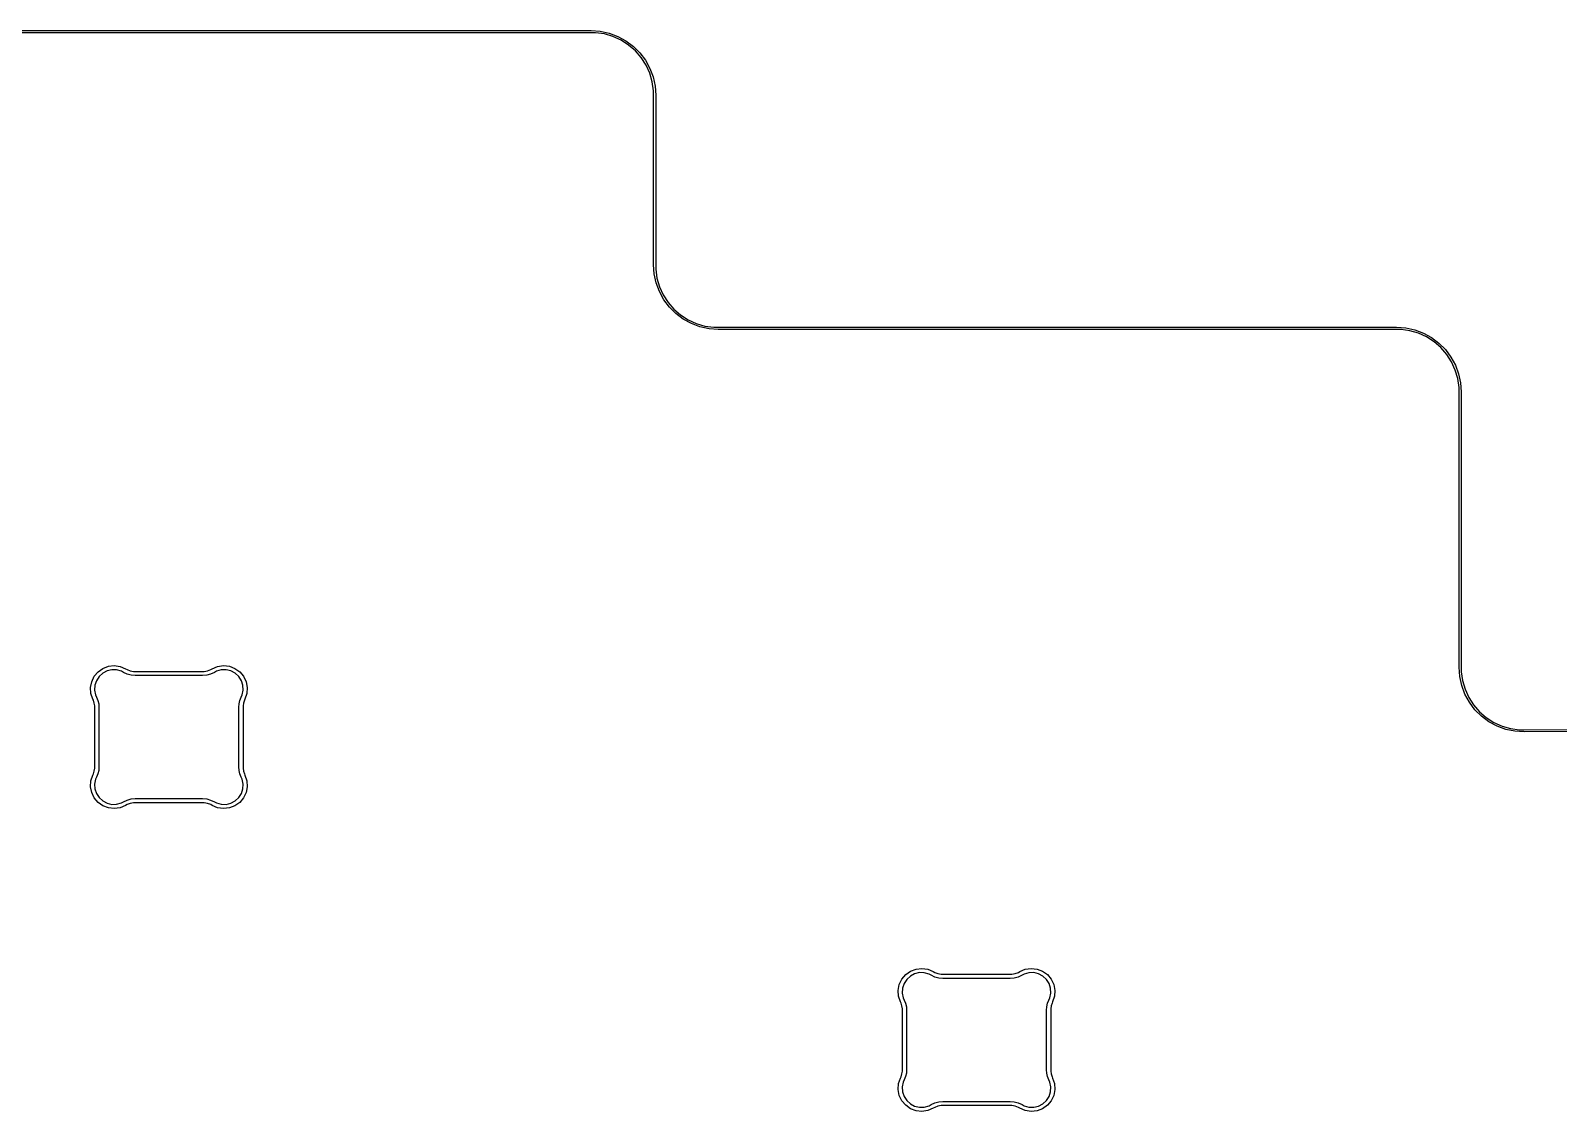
# Model space of a CAD drawing. Extents: x 9 to 292, y -476 to -359.
# Drawn here: x 219.93 to 255.97, y -384.12 to -358.63 of the extents above; entities that cross this region are included whole.
import ezdxf

# ---------------------------------------------------------------- set-up
doc = ezdxf.new("R2010")
doc.units = 0
doc.layers.add('BLACK', color=7, linetype='CONTINUOUS')

msp = doc.modelspace()

# ---------------------------------------------------------------- linework, layer by layer
at = {"layer": 'BLACK', "linetype": 'CONTINUOUS'}
for p, q in [((233.150134, -358.675112), (212.650136, -358.675112)), ((212.650137, -358.625112), (233.150136, -358.625112)), ((233.255627, -358.675121), (233.150134, -358.675112)), ((233.150136, -358.625112), (233.150137, -358.625112)), ((233.150137, -358.625112), (233.150138, -358.625112)), ((233.150138, -358.625112), (233.367164, -358.640652)), ((233.464463, -358.705162), (233.255627, -358.675121)), ((233.367164, -358.640652), (233.57977, -358.686915)), ((233.6669, -358.764614), (233.464463, -358.705162)), ((233.57977, -358.686915), (233.78363, -358.76296)), ((233.858816, -358.852267), (233.6669, -358.764614)), ((233.78363, -358.76296), (233.974594, -358.86724)), ((234.036308, -358.966337), (233.858816, -358.852267)), ((233.974594, -358.86724), (234.148777, -358.997632)), ((234.195761, -359.104502), (234.036308, -358.966337)), ((234.148777, -358.997632), (234.302633, -359.151483)), ((234.333932, -359.26395), (234.195761, -359.104502)), ((234.302633, -359.151483), (234.433031, -359.325661)), ((234.448008, -359.441438), (234.333932, -359.26395)), ((234.433031, -359.325661), (234.537317, -359.516621)), ((234.535668, -359.633352), (234.448008, -359.441438)), ((234.595127, -359.835786), (234.535668, -359.633352)), ((234.537317, -359.516621), (234.61337, -359.720478)), ((234.625176, -360.044621), (234.595127, -359.835786)), ((234.61337, -359.720478), (234.659641, -359.933083)), ((234.659641, -359.933083), (234.675188, -360.150108)), ((234.625136, -360.150111), (234.625187, -360.149849)), ((234.625136, -364.150111), (234.625136, -360.150111)), ((234.625187, -360.149849), (234.625176, -360.044621)), ((234.675136, -360.150108), (234.675135, -360.150109)), ((234.675135, -360.150109), (234.675136, -360.150111)), ((234.675188, -360.150108), (234.675136, -360.150108)), ((234.675136, -360.150111), (234.675136, -364.150109)), ((234.625218, -364.150526), (234.625136, -364.150111)), ((234.640725, -364.367132), (234.625218, -364.150526)), ((234.675136, -364.150109), (234.675189, -364.150109)), ((234.675189, -364.150109), (234.675196, -364.255599)), ((234.675196, -364.255599), (234.705233, -364.464429)), ((234.686984, -364.579733), (234.640725, -364.367132)), ((234.763025, -364.783587), (234.686984, -364.579733)), ((234.705233, -364.464429), (234.764681, -364.66686)), ((234.764681, -364.66686), (234.85233, -364.858771)), ((234.867301, -364.974546), (234.763025, -364.783587)), ((234.85233, -364.858771), (234.966395, -365.036258)), ((234.997688, -365.148724), (234.867301, -364.974546)), ((234.966395, -365.036258), (235.104556, -365.195707)), ((235.151534, -365.302576), (234.997688, -365.148724)), ((235.104556, -365.195707), (235.264, -365.333873)), ((235.325707, -365.432969), (235.151534, -365.302576)), ((235.264, -365.333873), (235.441482, -365.447945)), ((235.516663, -365.537252), (235.325707, -365.432969)), ((235.441482, -365.447945), (235.63339, -365.5356)), ((235.720515, -365.6133), (235.516663, -365.537252)), ((235.63339, -365.5356), (235.835819, -365.595055)), ((235.933113, -365.659567), (235.720515, -365.6133)), ((235.835819, -365.595055), (236.044648, -365.6251)), ((236.150132, -365.675111), (235.933113, -365.659567)), ((236.044648, -365.6251), (236.150138, -365.625111)), ((236.150133, -365.67511), (236.150132, -365.675111)), ((236.150135, -365.675111), (236.150133, -365.67511)), ((252.150132, -365.675111), (236.150135, -365.675111)), ((236.150138, -365.625111), (252.150135, -365.625112)), ((252.150133, -365.675112), (252.150132, -365.675111)), ((252.255626, -365.675121), (252.150133, -365.675112)), ((252.150135, -365.625112), (252.150136, -365.625112)), ((252.150136, -365.625112), (252.150137, -365.625112)), ((252.150137, -365.625112), (252.367163, -365.640651)), ((252.464462, -365.705162), (252.255626, -365.675121)), ((252.367163, -365.640651), (252.579769, -365.686915)), ((252.666899, -365.764614), (252.464462, -365.705162)), ((252.579769, -365.686915), (252.783629, -365.76296)), ((252.858816, -365.852266), (252.666899, -365.764614)), ((252.783629, -365.76296), (252.974594, -365.86724)), ((253.036307, -365.966336), (252.858816, -365.852266)), ((252.974594, -365.86724), (253.148776, -365.997632)), ((253.195761, -366.104501), (253.036307, -365.966336)), ((253.148776, -365.997632), (253.302632, -366.151482)), ((253.333932, -366.26395), (253.195761, -366.104501)), ((253.302632, -366.151482), (253.433031, -366.32566)), ((253.448008, -366.441437), (253.333932, -366.26395)), ((253.433031, -366.32566), (253.537317, -366.516621)), ((253.535668, -366.633351), (253.448008, -366.441437)), ((253.595127, -366.835786), (253.535668, -366.633351)), ((253.537317, -366.516621), (253.61337, -366.720478)), ((253.625176, -367.044621), (253.595127, -366.835786)), ((253.61337, -366.720478), (253.659641, -366.933083)), ((253.625135, -367.150111), (253.625187, -367.149844)), ((253.625135, -373.643985), (253.625135, -367.150111)), ((253.625187, -367.149844), (253.625176, -367.044621)), ((253.659641, -366.933083), (253.675188, -367.150108)), ((253.675135, -367.150108), (253.675134, -367.150109)), ((253.675134, -367.150109), (253.675135, -367.150111)), ((253.675188, -367.150108), (253.675135, -367.150108)), ((253.675135, -367.150111), (253.675135, -373.643985)), ((221.521916, -373.750634), (221.63584, -373.669666)), ((221.63584, -373.669666), (221.766494, -373.62003)), ((221.845903, -373.703908), (221.733828, -373.730819)), ((221.766494, -373.62003), (221.905442, -373.604931)), ((221.961143, -373.706118), (221.845903, -373.703908)), ((221.905442, -373.604931), (222.043709, -373.625345)), ((222.072105, -373.737304), (221.961143, -373.706118)), ((222.043709, -373.625345), (222.172038, -373.679813)), ((222.172038, -373.679813), (222.172399, -373.679892)), ((222.172399, -373.679892), (222.172393, -373.679902)), ((222.172393, -373.679902), (222.172399, -373.679893)), ((222.172399, -373.679893), (222.172422, -373.679919)), ((222.172422, -373.679919), (222.206742, -373.699932)), ((222.206742, -373.699932), (222.281376, -373.727388)), ((224.106387, -373.727395), (224.181018, -373.699929)), ((224.181018, -373.699929), (224.215364, -373.679895)), ((224.215364, -373.679895), (224.215365, -373.679895)), ((224.215365, -373.679895), (224.215376, -373.679892)), ((224.215376, -373.679892), (224.344045, -373.625273)), ((224.426626, -373.706038), (224.315642, -373.737237)), ((224.344045, -373.625273), (224.482335, -373.604849)), ((224.54189, -373.703824), (224.426626, -373.706038)), ((224.482335, -373.604849), (224.621308, -373.619946)), ((224.65399, -373.730737), (224.54189, -373.703824)), ((224.621308, -373.619946), (224.751987, -373.669588)), ((224.751987, -373.669588), (224.865933, -373.750568)), ((253.640729, -373.861573), (253.625115, -373.643986)), ((253.625115, -373.643986), (253.625135, -373.643986)), ((253.625135, -373.643986), (253.625135, -373.643985)), ((253.675135, -373.643985), (253.675115, -373.644085)), ((253.675115, -373.644085), (253.67514, -373.74975)), ((221.345954, -374.121253), (221.372137, -373.983962)), ((221.372137, -373.983962), (221.432081, -373.857704)), ((221.432081, -373.857704), (221.521916, -373.750634)), ((221.449383, -374.069836), (221.442353, -374.184882)), ((221.485187, -373.960277), (221.449383, -374.069836)), ((221.547451, -373.863281), (221.485187, -373.960277)), ((221.632155, -373.785112), (221.547451, -373.863281)), ((221.733828, -373.730819), (221.632155, -373.785112)), ((222.121914, -373.766293), (222.072105, -373.737304)), ((222.121948, -373.766233), (222.121914, -373.766293)), ((222.121943, -373.766243), (222.121949, -373.766234)), ((222.209521, -373.807544), (222.121943, -373.766243)), ((222.121949, -373.766234), (222.121948, -373.766233)), ((222.302984, -373.832845), (222.209521, -373.807544)), ((222.281376, -373.727388), (222.359668, -373.74133)), ((222.39943, -373.841361), (222.302984, -373.832845)), ((222.359668, -373.74133), (222.39943, -373.741362)), ((222.39943, -373.741362), (222.399431, -373.741362)), ((222.399433, -373.841362), (222.39943, -373.841361)), ((222.399431, -373.741362), (222.399433, -373.741362)), ((222.399433, -373.741362), (223.988337, -373.741362)), ((222.399436, -373.841362), (222.399433, -373.841362)), ((223.988337, -373.841362), (222.399436, -373.841362)), ((223.988337, -373.741362), (223.988452, -373.741384)), ((223.988339, -373.841361), (223.988337, -373.841362)), ((223.988341, -373.841362), (223.988339, -373.841361)), ((224.084792, -373.832854), (223.988341, -373.841385)), ((223.988341, -373.841385), (223.988341, -373.841362)), ((223.988452, -373.741384), (224.028096, -373.741348)), ((224.028096, -373.741348), (224.106387, -373.727395)), ((224.178252, -373.807541), (224.084792, -373.832854)), ((224.26581, -373.766237), (224.178252, -373.807541)), ((224.265824, -373.766234), (224.26581, -373.766237)), ((224.315642, -373.737237), (224.265824, -373.766234)), ((224.755686, -373.785039), (224.65399, -373.730737)), ((224.840409, -373.863223), (224.755686, -373.785039)), ((224.902687, -373.96024), (224.840409, -373.863223)), ((224.865933, -373.750568), (224.955785, -373.857656)), ((224.938498, -374.069822), (224.902687, -373.96024)), ((224.94553, -374.184893), (224.938498, -374.069822)), ((224.955785, -373.857656), (225.015741, -373.983936)), ((225.015741, -373.983936), (225.041928, -374.121252)), ((253.687227, -374.074707), (253.640729, -373.861573)), ((253.67514, -373.74975), (253.705332, -373.959118)), ((253.705332, -373.959118), (253.765086, -374.162036)), ((221.355224, -374.260711), (221.345954, -374.121253)), ((221.399349, -374.393328), (221.355224, -374.260711)), ((221.413971, -374.423704), (221.399348, -374.393328)), ((221.399348, -374.393328), (221.399349, -374.393328)), ((221.433837, -374.488134), (221.413971, -374.423704)), ((221.442353, -374.184882), (221.464549, -374.297986)), ((221.464549, -374.297986), (221.489454, -374.349957)), ((221.489454, -374.349957), (221.489454, -374.349961)), ((221.489454, -374.349961), (221.519464, -374.426456)), ((221.519464, -374.426456), (221.537742, -374.506574)), ((224.850032, -374.50657), (224.868313, -374.426458)), ((224.868313, -374.426458), (224.898315, -374.349968)), ((224.898315, -374.349959), (224.898316, -374.349957)), ((224.898315, -374.349968), (224.898316, -374.349959)), ((224.898316, -374.349959), (224.898315, -374.349959)), ((224.898316, -374.349957), (224.898317, -374.349954)), ((224.898317, -374.349954), (224.898318, -374.349954)), ((224.898318, -374.349954), (224.898558, -374.349703)), ((224.898558, -374.349703), (224.923327, -374.29802)), ((224.923327, -374.29802), (224.94553, -374.184893)), ((224.973804, -374.423703), (224.953938, -374.488138)), ((224.988424, -374.393329), (224.973804, -374.423703)), ((224.98852, -374.393375), (224.988424, -374.393329)), ((225.032655, -374.260735), (224.98852, -374.393375)), ((225.041928, -374.121252), (225.032655, -374.260735)), ((253.763658, -374.279026), (253.687227, -374.074707)), ((253.868457, -374.47035), (253.763658, -374.279026)), ((253.765086, -374.162036), (253.85318, -374.354354)), ((253.85318, -374.354354), (253.967811, -374.532135)), ((221.44388, -374.554806), (221.433837, -374.488134)), ((221.443878, -374.588518), (221.44388, -374.554806)), ((221.443886, -374.588518), (221.443878, -374.588518)), ((221.443886, -374.58852), (221.443886, -374.588518)), ((221.443886, -375.994204), (221.443886, -374.58852)), ((221.537742, -374.506574), (221.543872, -374.588454)), ((221.543872, -374.588454), (221.543886, -374.58852)), ((221.543886, -374.58852), (221.543886, -375.994204)), ((224.843884, -374.588511), (224.850032, -374.50657)), ((224.843885, -374.588514), (224.843884, -374.588511)), ((224.843884, -374.58852), (224.843885, -374.588514)), ((224.843884, -375.994204), (224.843884, -374.58852)), ((224.943887, -374.554813), (224.943884, -374.588518)), ((224.943884, -374.588518), (224.943884, -374.58852)), ((224.943884, -374.58852), (224.943884, -375.994204)), ((224.953938, -374.488138), (224.943887, -374.554813)), ((253.999481, -374.644765), (253.868457, -374.47035)), ((253.967811, -374.532135), (254.106633, -374.691743)), ((254.154049, -374.798702), (253.999481, -374.644765)), ((254.106633, -374.691743), (254.266807, -374.829912)), ((254.328998, -374.929012), (254.154049, -374.798702)), ((254.266807, -374.829912), (254.445056, -374.943815)), ((254.520749, -375.033028), (254.328998, -374.929012)), ((254.445056, -374.943815), (254.637732, -375.031121)), ((254.725379, -375.108622), (254.520749, -375.033028)), ((254.637732, -375.031121), (254.840893, -375.090045)), ((254.938701, -375.154248), (254.725379, -375.108622)), ((254.840893, -375.090045), (255.050382, -375.11938)), ((255.050382, -375.11938), (255.156146, -375.118973)), ((255.156146, -375.118973), (255.156147, -375.118973)), ((255.156147, -375.118973), (290.475169, -374.975)), ((290.475372, -375.025), (255.156351, -375.168973)), ((255.15635, -375.168973), (254.938701, -375.154248)), ((255.156351, -375.168973), (255.15635, -375.168972)), ((255.15635, -375.168972), (255.15635, -375.168973)), ((221.355235, -376.322027), (221.399326, -376.189563)), ((221.399326, -376.189563), (221.39935, -376.189393)), ((221.399347, -376.189392), (221.413971, -376.159017)), ((221.39935, -376.189393), (221.399347, -376.189392)), ((221.413971, -376.159017), (221.43384, -376.094587)), ((221.43384, -376.094587), (221.443887, -376.027916)), ((221.443887, -376.027916), (221.443886, -375.994204)), ((221.489479, -376.232787), (221.464566, -376.28476)), ((221.489453, -376.232758), (221.489451, -376.23277)), ((221.489451, -376.23277), (221.489452, -376.232771)), ((221.489452, -376.232771), (221.489451, -376.232771)), ((221.489451, -376.232771), (221.489451, -376.232774)), ((221.489451, -376.232774), (221.489479, -376.232787)), ((221.519464, -376.15627), (221.489453, -376.232758)), ((221.537746, -376.076153), (221.519464, -376.15627)), ((221.543886, -375.994206), (221.537746, -376.076153)), ((221.543886, -375.994204), (221.543885, -375.994205)), ((221.543885, -375.994205), (221.543886, -375.994206)), ((224.850023, -376.076156), (224.843871, -375.994214)), ((224.843871, -375.994214), (224.843884, -375.994214)), ((224.843885, -375.99421), (224.843884, -375.994204)), ((224.843884, -375.994214), (224.843885, -375.99421)), ((224.868307, -376.156269), (224.850023, -376.076156)), ((224.898316, -376.232766), (224.868307, -376.156269)), ((224.898319, -376.232769), (224.898316, -376.232766)), ((224.89832, -376.232775), (224.898319, -376.232769)), ((224.923235, -376.28475), (224.898319, -376.232775)), ((224.898319, -376.232775), (224.89832, -376.232775)), ((224.943884, -375.994204), (224.943871, -375.994269)), ((224.943871, -375.994269), (224.943875, -376.027908)), ((224.943875, -376.027908), (224.953929, -376.094584)), ((224.953929, -376.094584), (224.973799, -376.15902)), ((224.973799, -376.15902), (224.988423, -376.189398)), ((224.988423, -376.189398), (224.988422, -376.189398)), ((224.988422, -376.189398), (224.988423, -376.189408)), ((224.988423, -376.189408), (225.032567, -376.322017)), ((221.34595, -376.461496), (221.355235, -376.322027)), ((221.372124, -376.598801), (221.34595, -376.461496)), ((221.464566, -376.28476), (221.442355, -376.397871)), ((221.442355, -376.397871), (221.449375, -376.512928)), ((221.449375, -376.512928), (221.485174, -376.622499)), ((224.902629, -376.622501), (224.938429, -376.512925)), ((224.945449, -376.397864), (224.923235, -376.28475)), ((224.938429, -376.512925), (224.945449, -376.397864)), ((225.041854, -376.46149), (225.015681, -376.598801)), ((225.032567, -376.322017), (225.041854, -376.46149)), ((221.432066, -376.725073), (221.372124, -376.598801)), ((221.521904, -376.832156), (221.432066, -376.725073)), ((221.485174, -376.622499), (221.547439, -376.719506)), ((221.635836, -376.913133), (221.521904, -376.832156)), ((221.547439, -376.719506), (221.632148, -376.797684)), ((221.632148, -376.797684), (221.733829, -376.851982)), ((221.766502, -376.962773), (221.635836, -376.913133)), ((221.733829, -376.851982), (221.845915, -376.878894)), ((221.845915, -376.878894), (221.961164, -376.87668)), ((221.961164, -376.87668), (222.072133, -376.845484)), ((222.172384, -376.902834), (222.043739, -376.957448)), ((222.072133, -376.845484), (222.121945, -376.81649)), ((222.121945, -376.81649), (222.121945, -376.816491)), ((222.121945, -376.816491), (222.121948, -376.81649)), ((222.121948, -376.81649), (222.121952, -376.816486)), ((222.121952, -376.816487), (222.209528, -376.775194)), ((222.121952, -376.816486), (222.121952, -376.816487)), ((222.172396, -376.902832), (222.172384, -376.902834)), ((222.206745, -376.882805), (222.172396, -376.902832)), ((222.281378, -376.855353), (222.206745, -376.882805)), ((222.209528, -376.775194), (222.302988, -376.749898)), ((222.359668, -376.841414), (222.281378, -376.855353)), ((222.302988, -376.749898), (222.399239, -376.741399)), ((222.399429, -376.841382), (222.359668, -376.841414)), ((222.399239, -376.741399), (222.399432, -376.741361)), ((222.39943, -376.84136), (222.399429, -376.841361)), ((222.399429, -376.841361), (222.399429, -376.841382)), ((222.399432, -376.841361), (222.39943, -376.84136)), ((222.399432, -376.741361), (223.988337, -376.741361)), ((223.988331, -376.841361), (222.399432, -376.841361)), ((223.988334, -376.841362), (223.988331, -376.841361)), ((224.028095, -376.841399), (223.988334, -376.841362)), ((223.988337, -376.741361), (223.988342, -376.741362)), ((223.988342, -376.741362), (224.084788, -376.749891)), ((224.106385, -376.855349), (224.028095, -376.841399)), ((224.084788, -376.749891), (224.178245, -376.7752)), ((224.181015, -376.882811), (224.106385, -376.855349)), ((224.178245, -376.7752), (224.265767, -376.81648)), ((224.215362, -376.902842), (224.181015, -376.882811)), ((224.215369, -376.90283), (224.215362, -376.902842)), ((224.215442, -376.902846), (224.215369, -376.90283)), ((224.344037, -376.957445), (224.215442, -376.902846)), ((224.265767, -376.81648), (224.265822, -376.816493)), ((224.265822, -376.816493), (224.265823, -376.816492)), ((224.265823, -376.816492), (224.265824, -376.816493)), ((224.265824, -376.816493), (224.265827, -376.816494)), ((224.265827, -376.816494), (224.265834, -376.816482)), ((224.265834, -376.816482), (224.315646, -376.84548)), ((224.315646, -376.84548), (224.426618, -376.876682)), ((224.426618, -376.876682), (224.541872, -376.878899)), ((224.541872, -376.878899), (224.653962, -376.85199)), ((224.751956, -376.913142), (224.621284, -376.96278)), ((224.653962, -376.85199), (224.755648, -376.797691)), ((224.865894, -376.832164), (224.751956, -376.913142)), ((224.755648, -376.797691), (224.840361, -376.719512)), ((224.840361, -376.719512), (224.902629, -376.622501)), ((224.955736, -376.725077), (224.865894, -376.832164)), ((225.015681, -376.598801), (224.955736, -376.725077)), ((221.905462, -376.97787), (221.766502, -376.962773)), ((222.043739, -376.957448), (221.905462, -376.97787)), ((224.482319, -376.977873), (224.344037, -376.957445)), ((224.621284, -376.96278), (224.482319, -376.977873)), ((240.482053, -381.001409), (240.571894, -380.894326)), ((240.571894, -380.894326), (240.685827, -380.813349)), ((240.783821, -380.874498), (240.682138, -380.928797)), ((240.685827, -380.813349), (240.816495, -380.763708)), ((240.895908, -380.847586), (240.783821, -380.874498)), ((240.816495, -380.763708), (240.955456, -380.74861)), ((241.01116, -380.849798), (240.895908, -380.847586)), ((240.955456, -380.74861), (241.093735, -380.76903)), ((241.122132, -380.880992), (241.01116, -380.849798)), ((241.093735, -380.76903), (241.222368, -380.823635)), ((241.171945, -380.909987), (241.122132, -380.880992)), ((241.171943, -380.910002), (241.171952, -380.909986)), ((241.259522, -380.951298), (241.171943, -380.910002)), ((241.171947, -380.909983), (241.171945, -380.909987)), ((241.171949, -380.909983), (241.171947, -380.909983)), ((241.171952, -380.909986), (241.171949, -380.909983)), ((241.222368, -380.823635), (241.222398, -380.823642)), ((241.222398, -380.823642), (241.222394, -380.823646)), ((241.222394, -380.823646), (241.2224, -380.823649)), ((241.2224, -380.823649), (241.222403, -380.823645)), ((241.222403, -380.823645), (241.222443, -380.82369)), ((241.222443, -380.82369), (241.256738, -380.843687)), ((241.256738, -380.843687), (241.331374, -380.871141)), ((241.331374, -380.871141), (241.409668, -380.885081)), ((241.409668, -380.885081), (241.449431, -380.885113)), ((241.449431, -380.885113), (241.449432, -380.885113)), ((241.449432, -380.885113), (241.449434, -380.885113)), ((241.449434, -380.885113), (243.038338, -380.885113)), ((243.038338, -380.885113), (243.038423, -380.885129)), ((243.038423, -380.885129), (243.078097, -380.885093)), ((243.078097, -380.885093), (243.156388, -380.871142)), ((243.156388, -380.871142), (243.231021, -380.843678)), ((243.315817, -380.909986), (243.228251, -380.95129)), ((243.231021, -380.843678), (243.265368, -380.823645)), ((243.265368, -380.823645), (243.265387, -380.82364)), ((243.265387, -380.82364), (243.394038, -380.769021)), ((243.315827, -380.909984), (243.315817, -380.909986)), ((243.365642, -380.880986), (243.315827, -380.909984)), ((243.47662, -380.849785), (243.365642, -380.880986)), ((243.394038, -380.769021), (243.532324, -380.748595)), ((243.591879, -380.847568), (243.47662, -380.849785)), ((243.532324, -380.748595), (243.671294, -380.763689)), ((243.703974, -380.874479), (243.591879, -380.847568)), ((243.671294, -380.763689), (243.801969, -380.813329)), ((243.805665, -380.92878), (243.703974, -380.874479)), ((243.801969, -380.813329), (243.915911, -380.894309)), ((243.915911, -380.894309), (244.005758, -381.001397)), ((240.395931, -381.264987), (240.422108, -381.127681)), ((240.405212, -381.404457), (240.395931, -381.264987)), ((240.422108, -381.127681), (240.482053, -381.001409)), ((240.499357, -381.213557), (240.492333, -381.328616)), ((240.535159, -381.103985), (240.499357, -381.213557)), ((240.597427, -381.006976), (240.535159, -381.103985)), ((240.682138, -380.928797), (240.597427, -381.006976)), ((241.352986, -380.976597), (241.259522, -380.951298)), ((241.449431, -380.985112), (241.352986, -380.976597)), ((241.449434, -380.985113), (241.449431, -380.985112)), ((241.449437, -380.985113), (241.449434, -380.985113)), ((243.038338, -380.985113), (241.449437, -380.985113)), ((243.03834, -380.985112), (243.038338, -380.985113)), ((243.038342, -380.985113), (243.03834, -380.985112)), ((243.134791, -380.9766), (243.038342, -380.98513)), ((243.038342, -380.98513), (243.038342, -380.985113)), ((243.228251, -380.95129), (243.134791, -380.9766)), ((243.890382, -381.006962), (243.805665, -380.92878)), ((243.952655, -381.103976), (243.890382, -381.006962)), ((243.988459, -381.213555), (243.952655, -381.103976)), ((243.995483, -381.328621), (243.988459, -381.213555)), ((244.005758, -381.001397), (244.065707, -381.127676)), ((244.065707, -381.127676), (244.091885, -381.264989)), ((244.091885, -381.264989), (244.082602, -381.404468)), ((240.449352, -381.537083), (240.405212, -381.404457)), ((240.449353, -381.537087), (240.449351, -381.537084)), ((240.449351, -381.537084), (240.449352, -381.537084)), ((240.449352, -381.537084), (240.449352, -381.537083)), ((240.463978, -381.567458), (240.449353, -381.537087)), ((240.48385, -381.631889), (240.463978, -381.567458)), ((240.4939, -381.698561), (240.48385, -381.631889)), ((240.492333, -381.328616), (240.514541, -381.441729)), ((240.514541, -381.441729), (240.539451, -381.4937)), ((240.539451, -381.4937), (240.539452, -381.493701)), ((240.539452, -381.493701), (240.569471, -381.570201)), ((240.569471, -381.570201), (240.587757, -381.650319)), ((243.900025, -381.650323), (243.918298, -381.570208)), ((243.918298, -381.570208), (243.948297, -381.493706)), ((243.948297, -381.493706), (243.948314, -381.493714)), ((243.948314, -381.493714), (243.948318, -381.493708)), ((243.948318, -381.493708), (243.94832, -381.493701)), ((243.94832, -381.493701), (243.948324, -381.493703)), ((243.948324, -381.493703), (243.948405, -381.493618)), ((243.948405, -381.493618), (243.973272, -381.441742)), ((243.973272, -381.441742), (243.995483, -381.328621)), ((244.003929, -381.631881), (243.993884, -381.698558)), ((244.02379, -381.567442), (244.003929, -381.631881)), ((244.038379, -381.537125), (244.02379, -381.567442)), ((244.03842, -381.537083), (244.038379, -381.537125)), ((244.038458, -381.537101), (244.03842, -381.537083)), ((244.082602, -381.404468), (244.038458, -381.537101)), ((240.493887, -381.732271), (240.4939, -381.7322)), ((240.493887, -383.137955), (240.493887, -381.732271)), ((240.4939, -381.7322), (240.4939, -381.698561)), ((240.587757, -381.650319), (240.593901, -381.732268)), ((240.593887, -381.732268), (240.593886, -381.732269)), ((240.593886, -381.732269), (240.593887, -381.732271)), ((240.593901, -381.732268), (240.593887, -381.732268)), ((240.593887, -381.732271), (240.593887, -383.137952)), ((243.893885, -381.732267), (243.900025, -381.650323)), ((243.893885, -381.732268), (243.893885, -381.732267)), ((243.893885, -381.732271), (243.893885, -381.732268)), ((243.893885, -383.137955), (243.893885, -381.732271)), ((243.993884, -381.698558), (243.993884, -381.73227)), ((243.993884, -381.73227), (243.993885, -381.732271)), ((243.993885, -381.732271), (243.993885, -383.13795)), ((240.405183, -383.46576), (240.449318, -383.33313)), ((240.449318, -383.33313), (240.44935, -383.333145)), ((240.44935, -383.333145), (240.449392, -383.3331)), ((240.449392, -383.3331), (240.463987, -383.30278)), ((240.463987, -383.30278), (240.48385, -383.238346)), ((240.48385, -383.238346), (240.493891, -383.171673)), ((240.51451, -383.428482), (240.492307, -383.5416)), ((240.493887, -383.137958), (240.493887, -383.137955)), ((240.493887, -383.13796), (240.493887, -383.137958)), ((240.493891, -383.171673), (240.493887, -383.13796)), ((240.539374, -383.376602), (240.51451, -383.428482)), ((240.539452, -383.37652), (240.539374, -383.376602)), ((240.539454, -383.376521), (240.539452, -383.37652)), ((240.539455, -383.376518), (240.539454, -383.376518)), ((240.539454, -383.376518), (240.539454, -383.376521)), ((240.539472, -383.376526), (240.539455, -383.376518)), ((240.56948, -383.300022), (240.539472, -383.376526)), ((240.587755, -383.219901), (240.56948, -383.300022)), ((240.593887, -383.137952), (240.587755, -383.219901)), ((243.893885, -383.137958), (243.893885, -383.137955)), ((243.893885, -383.13796), (243.893885, -383.137958)), ((243.893886, -383.13796), (243.893885, -383.13796)), ((243.893897, -383.138016), (243.893886, -383.13796)), ((243.900037, -383.219902), (243.893897, -383.138016)), ((243.918313, -383.300014), (243.900037, -383.219902)), ((243.948315, -383.376513), (243.918313, -383.300014)), ((243.948318, -383.376516), (243.948315, -383.376513)), ((243.948319, -383.376522), (243.948318, -383.376516)), ((243.973227, -383.428493), (243.948318, -383.376522)), ((243.948318, -383.376522), (243.948319, -383.376522)), ((243.99543, -383.541598), (243.973227, -383.428493)), ((243.993885, -383.13795), (243.993893, -383.13795)), ((243.993893, -383.13795), (243.993894, -383.171663)), ((243.993894, -383.171663), (244.003941, -383.238338)), ((244.003941, -383.238338), (244.023805, -383.302774)), ((244.023805, -383.302774), (244.038426, -383.333153)), ((244.038426, -383.333153), (244.038425, -383.333153)), ((244.038425, -383.333153), (244.038425, -383.333156)), ((244.038425, -383.333156), (244.082554, -383.465763)), ((240.395907, -383.605233), (240.405183, -383.46576)), ((240.422089, -383.742541), (240.395907, -383.605233)), ((240.482038, -383.868814), (240.422089, -383.742541)), ((240.492307, -383.5416), (240.499335, -383.656661)), ((240.499335, -383.656661), (240.535141, -383.766236)), ((240.535141, -383.766236), (240.597412, -383.863245)), ((243.890337, -383.863208), (243.952602, -383.766209)), ((243.952602, -383.766209), (243.988404, -383.656647)), ((243.988404, -383.656647), (243.99543, -383.541598)), ((244.065652, -383.74252), (244.005709, -383.868782)), ((244.091831, -383.605224), (244.065652, -383.74252)), ((244.082554, -383.465763), (244.091831, -383.605224)), ((240.571882, -383.975897), (240.482038, -383.868814)), ((240.685818, -384.056874), (240.571882, -383.975897)), ((240.597412, -383.863245), (240.682126, -383.941425)), ((240.682126, -383.941425), (240.783813, -383.995725)), ((240.816487, -384.106516), (240.685818, -384.056874)), ((240.783813, -383.995725), (240.895903, -384.022639)), ((240.955451, -384.121615), (240.816487, -384.106516)), ((240.895903, -384.022639), (241.011158, -384.020428)), ((241.093732, -384.101196), (240.955451, -384.121615)), ((241.011158, -384.020428), (241.122134, -383.989234)), ((241.222395, -384.046581), (241.093732, -384.101196)), ((241.122134, -383.989234), (241.171948, -383.96024)), ((241.171948, -383.96024), (241.17195, -383.960239)), ((241.17195, -383.960239), (241.171951, -383.960239)), ((241.171951, -383.960239), (241.171952, -383.960239)), ((241.171952, -383.960239), (241.259527, -383.918943)), ((241.222399, -384.046581), (241.222395, -384.046581)), ((241.256747, -384.026553), (241.222399, -384.046582)), ((241.222399, -384.046582), (241.222399, -384.046581)), ((241.331379, -383.999099), (241.256747, -384.026553)), ((241.259527, -383.918943), (241.352988, -383.893644)), ((241.409669, -383.985159), (241.331379, -383.999099)), ((241.352988, -383.893644), (241.449294, -383.885139)), ((241.44943, -383.985127), (241.409669, -383.985159)), ((241.449294, -383.885139), (241.449433, -383.885112)), ((241.449431, -383.985111), (241.44943, -383.985112)), ((241.44943, -383.985112), (241.44943, -383.985127)), ((241.449433, -383.985112), (241.449431, -383.985111)), ((241.449433, -383.885112), (243.038338, -383.885112)), ((243.038332, -383.985112), (241.449433, -383.985112)), ((243.038335, -383.985113), (243.038332, -383.985112)), ((243.078096, -383.98515), (243.038335, -383.985113)), ((243.038338, -383.885112), (243.038343, -383.885113)), ((243.038343, -383.885113), (243.13479, -383.893643)), ((243.156384, -383.999102), (243.078096, -383.98515)), ((243.13479, -383.893643), (243.228246, -383.918954)), ((243.231012, -384.026565), (243.156384, -383.999102)), ((243.228246, -383.918954), (243.315736, -383.960224)), ((243.265357, -384.046598), (243.231012, -384.026565)), ((243.265368, -384.04658), (243.265357, -384.046598)), ((243.265774, -384.046668), (243.265368, -384.04658)), ((243.394064, -384.101131), (243.265774, -384.046668)), ((243.315736, -383.960224), (243.315826, -383.960244)), ((243.315826, -383.960244), (243.315865, -383.960176)), ((243.315865, -383.960176), (243.365673, -383.989169)), ((243.365673, -383.989169), (243.476635, -384.020363)), ((243.532333, -384.121552), (243.394064, -384.101131)), ((243.476635, -384.020363), (243.591877, -384.022578)), ((243.671285, -384.106459), (243.532333, -384.121552)), ((243.591877, -384.022578), (243.703956, -383.99567)), ((243.801944, -384.056824), (243.671285, -384.106459)), ((243.703956, -383.99567), (243.805632, -383.941378)), ((243.915872, -383.975855), (243.801944, -384.056824)), ((243.805632, -383.941378), (243.890337, -383.863208)), ((244.005709, -383.868782), (243.915872, -383.975855))]:
    msp.add_line(p, q, dxfattribs=at)

doc.saveas('drawing.dxf')
